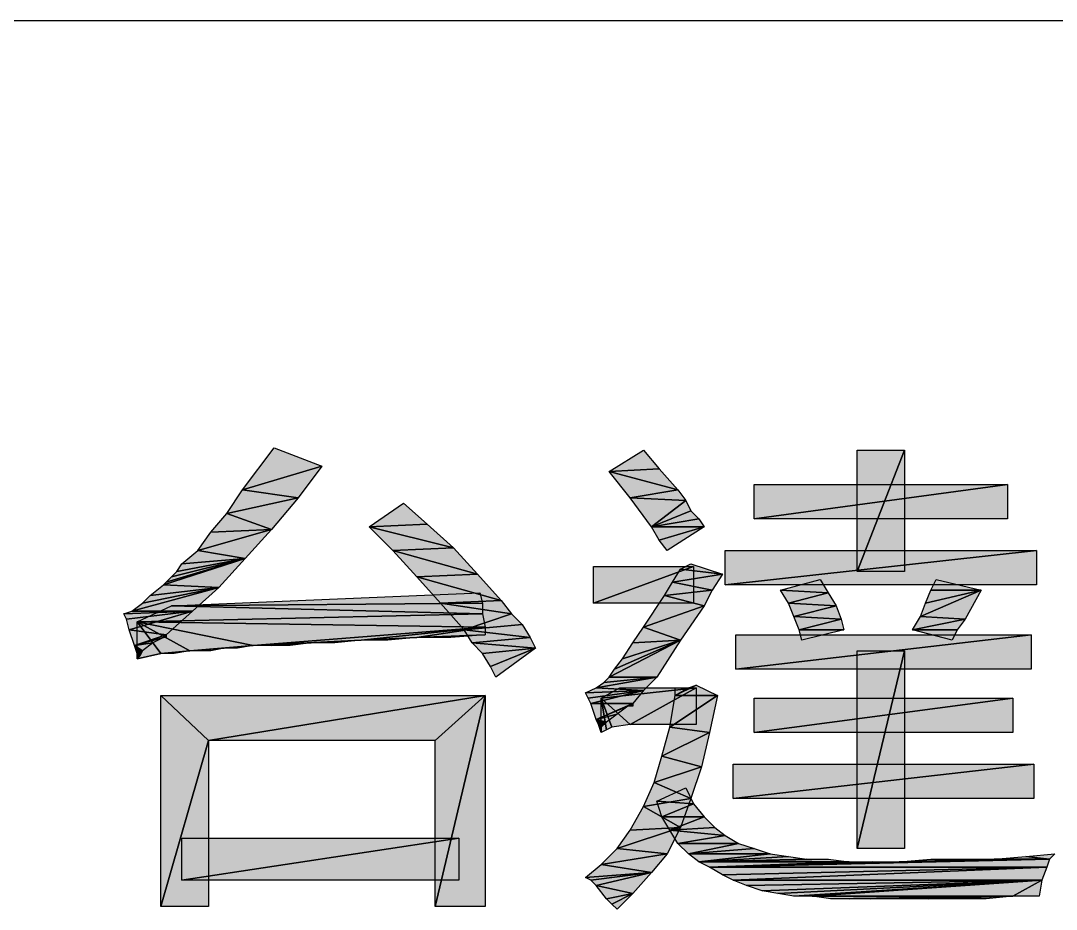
# Model space of a CAD drawing. Header units: millimetres. Extents: x -159 to 198, y 0 to 225.
# Drawn here: x -122.358 to -117.805, y 28.658 to 32.564 of the extents above; entities that cross this region are included whole.
import ezdxf

# ---------------------------------------------------------------- set-up
doc = ezdxf.new("R2010")
doc.units = ezdxf.units.MM
doc.header["$LTSCALE"] = 10.89
doc.layers.add('12_COIN_DXF_FORMAT', color=7, linetype='CONTINUOUS')
doc.layers.add('PAPER', color=7, linetype='CONTINUOUS')

# ---------------------------------------------------------------- blocks, each defined once
blk = doc.blocks.new('A_C4F889353_BL2', base_point=(32.2476, 18.7626))
at = {"layer": '12_COIN_DXF_FORMAT', "color": 7, "linetype": 'Continuous'}
for p, q in [((29.5937, 21.0412), (29.7329, 21.2267)), ((29.7329, 21.2267), (29.9416, 21.1456)), ((31.2053, 21.1224), (31.356, 21.2151)), ((31.356, 21.2151), (31.4256, 21.134)), ((32.2952, 20.6818), (32.2952, 21.2151)), ((32.2952, 21.2151), (32.5039, 21.2151)), ((32.5039, 21.2151), (32.2952, 20.6818)), ((32.2952, 20.6818), (32.5039, 21.2151)), ((32.5039, 21.2151), (32.5039, 20.6818)), ((29.9416, 21.1456), (29.5937, 21.0412)), ((29.5937, 21.0412), (29.9416, 21.1456)), ((29.9416, 21.1456), (29.8372, 21.0065)), ((31.4256, 21.134), (31.2053, 21.1224)), ((31.2053, 21.1224), (31.4256, 21.134)), ((31.4256, 21.134), (31.5068, 21.0412)), ((31.5068, 21.0412), (31.2053, 21.1224)), ((31.2981, 21.0065), (31.2053, 21.1224)), ((31.2053, 21.1224), (31.5068, 21.0412)), ((29.5242, 20.9369), (29.5937, 21.0412)), ((29.8372, 21.0065), (29.5937, 21.0412)), ((29.5937, 21.0412), (29.8372, 21.0065)), ((31.5068, 21.0412), (31.2981, 21.0065)), ((31.2981, 21.0065), (31.5068, 21.0412)), ((31.5068, 21.0412), (31.5416, 20.9949)), ((31.843, 20.9137), (31.843, 21.0644)), ((31.843, 21.0644), (32.956, 21.0644)), ((32.956, 21.0644), (31.843, 20.9137)), ((31.843, 20.9137), (32.956, 21.0644)), ((32.956, 21.0644), (32.956, 20.9137)), ((29.8372, 21.0065), (29.5242, 20.9369)), ((29.5242, 20.9369), (29.8372, 21.0065)), ((29.8372, 21.0065), (29.7213, 20.8673)), ((31.5416, 20.9949), (31.2981, 21.0065)), ((31.3908, 20.8789), (31.2981, 21.0065)), ((31.2981, 21.0065), (31.5416, 20.9949)), ((31.3908, 20.8789), (31.5416, 20.9949)), ((31.5416, 20.9949), (31.3908, 20.8789)), ((31.5416, 20.9949), (31.5647, 20.9485)), ((30.1503, 20.8789), (30.301, 20.9833)), ((30.301, 20.9833), (30.4053, 20.8905)), ((31.3908, 20.8789), (31.5647, 20.9485)), ((31.5647, 20.9485), (31.3908, 20.8789)), ((31.5647, 20.9485), (31.5995, 20.9137)), ((29.4546, 20.8557), (29.5242, 20.9369)), ((29.7213, 20.8673), (29.5242, 20.9369)), ((29.5242, 20.9369), (29.7213, 20.8673)), ((31.5995, 20.9137), (31.3908, 20.8789)), ((31.3908, 20.8789), (31.5995, 20.9137)), ((31.5995, 20.9137), (31.6227, 20.8789)), ((32.956, 20.9137), (31.843, 20.9137)), ((29.7213, 20.8673), (29.3966, 20.7746)), ((29.3966, 20.7746), (29.7213, 20.8673)), ((29.3966, 20.7746), (29.4546, 20.8557)), ((29.7213, 20.8673), (29.4546, 20.8557)), ((29.4546, 20.8557), (29.7213, 20.8673)), ((29.7213, 20.8673), (29.6053, 20.7398)), ((30.4053, 20.8905), (30.1503, 20.8789)), ((30.1503, 20.8789), (30.4053, 20.8905)), ((30.5213, 20.7862), (30.1503, 20.8789)), ((30.2546, 20.7746), (30.1503, 20.8789)), ((30.1503, 20.8789), (30.5213, 20.7862)), ((30.4053, 20.8905), (30.5213, 20.7862)), ((31.6227, 20.8789), (31.3908, 20.8789)), ((31.4256, 20.8209), (31.3908, 20.8789)), ((31.3908, 20.8789), (31.6227, 20.8789)), ((31.6227, 20.8789), (31.4256, 20.8209)), ((31.4256, 20.8209), (31.6227, 20.8789)), ((31.6227, 20.8789), (31.4604, 20.7746)), ((31.4604, 20.7746), (31.4256, 20.8209)), ((29.3271, 20.7166), (29.3966, 20.7746)), ((29.6053, 20.7398), (29.3966, 20.7746)), ((29.3966, 20.7746), (29.6053, 20.7398)), ((30.5213, 20.7862), (30.2546, 20.7746)), ((30.2546, 20.7746), (30.5213, 20.7862)), ((30.6256, 20.6702), (30.2546, 20.7746)), ((30.3589, 20.6586), (30.2546, 20.7746)), ((30.2546, 20.7746), (30.6256, 20.6702)), ((30.5213, 20.7862), (30.6256, 20.6702)), ((31.7155, 20.6238), (31.7155, 20.7746)), ((31.7155, 20.7746), (33.0836, 20.7746)), ((33.0836, 20.7746), (31.7155, 20.6238)), ((31.7155, 20.6238), (33.0836, 20.7746)), ((33.0836, 20.7746), (33.0836, 20.6238)), ((29.6053, 20.7398), (29.2459, 20.6238)), ((29.2459, 20.6238), (29.6053, 20.7398)), ((29.6053, 20.7398), (29.2575, 20.6354)), ((29.2575, 20.6354), (29.6053, 20.7398)), ((29.6053, 20.7398), (29.2807, 20.6586)), ((29.2807, 20.6586), (29.6053, 20.7398)), ((29.6053, 20.7398), (29.3039, 20.6818)), ((29.3039, 20.6818), (29.6053, 20.7398)), ((29.3039, 20.6818), (29.3271, 20.7166)), ((29.6053, 20.7398), (29.3271, 20.7166)), ((29.3271, 20.7166), (29.6053, 20.7398)), ((29.6053, 20.7398), (29.4894, 20.6122)), ((31.5184, 20.6934), (31.5647, 20.7166)), ((31.5647, 20.7166), (31.7039, 20.6702)), ((29.2807, 20.6586), (29.3039, 20.6818)), ((30.6256, 20.6702), (30.3589, 20.6586)), ((30.3589, 20.6586), (30.6256, 20.6702)), ((30.6256, 20.6702), (30.73, 20.5543)), ((31.1358, 20.5427), (31.1358, 20.705)), ((31.1358, 20.705), (31.5763, 20.705)), ((31.5763, 20.705), (31.1358, 20.5427)), ((31.1358, 20.5427), (31.5763, 20.705)), ((31.4836, 20.6354), (31.5184, 20.6934)), ((31.7039, 20.6702), (31.4836, 20.6354)), ((31.4836, 20.6354), (31.7039, 20.6702)), ((31.7039, 20.6702), (31.5184, 20.6934)), ((31.5184, 20.6934), (31.7039, 20.6702)), ((31.5763, 20.705), (31.5763, 20.5427)), ((31.7039, 20.6702), (31.6575, 20.6007)), ((32.5039, 20.6818), (32.2952, 20.6818)), ((29.2459, 20.6238), (29.2575, 20.6354)), ((29.2575, 20.6354), (29.2807, 20.6586)), ((30.73, 20.5543), (30.3589, 20.6586)), ((30.4633, 20.5427), (30.3589, 20.6586)), ((30.3589, 20.6586), (30.73, 20.5543)), ((31.4488, 20.5775), (31.4836, 20.6354)), ((31.6575, 20.6007), (31.4836, 20.6354)), ((31.4836, 20.6354), (31.6575, 20.6007)), ((31.9589, 20.6007), (32.1329, 20.647)), ((32.1329, 20.647), (32.1676, 20.5891)), ((32.6198, 20.6007), (32.643, 20.647)), ((32.643, 20.647), (32.8401, 20.6007)), ((29.4894, 20.6122), (29.1068, 20.5079)), ((29.1068, 20.5079), (29.4894, 20.6122)), ((29.4894, 20.6122), (29.1532, 20.5427)), ((29.1532, 20.5427), (29.4894, 20.6122)), ((29.1879, 20.5775), (29.2459, 20.6238)), ((29.4894, 20.6122), (29.1879, 20.5775)), ((29.1879, 20.5775), (29.4894, 20.6122)), ((29.4894, 20.6122), (29.2459, 20.6238)), ((29.2459, 20.6238), (29.4894, 20.6122)), ((29.2807, 20.5311), (30.6372, 20.5891)), ((29.4894, 20.6122), (29.3734, 20.5079)), ((30.6372, 20.5891), (30.6488, 20.5427)), ((31.6575, 20.6007), (31.4488, 20.5775)), ((31.4488, 20.5775), (31.6575, 20.6007)), ((31.6575, 20.6007), (31.6227, 20.5311)), ((33.0836, 20.6238), (31.7155, 20.6238)), ((32.1676, 20.5891), (31.9589, 20.6007)), ((31.9937, 20.5427), (31.9589, 20.6007)), ((31.9589, 20.6007), (32.1676, 20.5891)), ((32.1676, 20.5891), (31.9937, 20.5427)), ((31.9937, 20.5427), (32.1676, 20.5891)), ((32.1676, 20.5891), (32.2024, 20.5311)), ((32.8401, 20.6007), (32.5734, 20.4847)), ((32.5734, 20.4847), (32.8401, 20.6007)), ((32.5966, 20.5427), (32.6198, 20.6007)), ((32.8401, 20.6007), (32.5966, 20.5427)), ((32.5966, 20.5427), (32.8401, 20.6007)), ((32.8401, 20.6007), (32.6198, 20.6007)), ((32.6198, 20.6007), (32.8401, 20.6007)), ((32.8401, 20.6007), (32.7705, 20.4731)), ((29.1068, 20.5079), (29.1532, 20.5427)), ((29.1532, 20.5427), (29.1879, 20.5775)), ((30.6488, 20.5427), (29.2807, 20.5311)), ((29.2807, 20.5311), (30.6488, 20.5427)), ((30.73, 20.5543), (30.4633, 20.5427)), ((30.4633, 20.5427), (30.73, 20.5543)), ((30.7763, 20.4963), (30.4633, 20.5427)), ((30.5676, 20.4267), (30.4633, 20.5427)), ((30.4633, 20.5427), (30.7763, 20.4963)), ((30.6488, 20.5427), (30.6488, 20.4963)), ((30.73, 20.5543), (30.7763, 20.4963)), ((31.5763, 20.5427), (31.1358, 20.5427)), ((31.356, 20.4383), (31.4488, 20.5775)), ((31.6227, 20.5311), (31.4488, 20.5775)), ((31.4488, 20.5775), (31.6227, 20.5311)), ((32.2024, 20.5311), (31.9937, 20.5427)), ((32.0169, 20.4847), (31.9937, 20.5427)), ((31.9937, 20.5427), (32.2024, 20.5311)), ((32.5734, 20.4847), (32.5966, 20.5427)), ((29.072, 20.4963), (29.1068, 20.5079)), ((29.3734, 20.5079), (29.072, 20.4963)), ((29.072, 20.4963), (29.3734, 20.5079)), ((29.0836, 20.4731), (29.072, 20.4963)), ((29.3734, 20.5079), (29.0836, 20.4731)), ((29.0836, 20.4731), (29.3734, 20.5079)), ((29.3734, 20.5079), (29.0952, 20.4267)), ((29.0952, 20.4267), (29.3734, 20.5079)), ((29.3734, 20.5079), (29.1068, 20.5079)), ((29.1068, 20.5079), (29.3734, 20.5079)), ((29.13, 20.4615), (29.2807, 20.5311)), ((30.6488, 20.4963), (29.13, 20.4615)), ((29.13, 20.4615), (30.6488, 20.4963)), ((29.3734, 20.5079), (29.2575, 20.4036)), ((30.6488, 20.4963), (29.2807, 20.5311)), ((29.2807, 20.5311), (30.6488, 20.4963)), ((30.5676, 20.4267), (30.7763, 20.4963)), ((30.7763, 20.4963), (30.5676, 20.4267)), ((30.6488, 20.4963), (30.6604, 20.4383)), ((30.7763, 20.4963), (30.8227, 20.4499)), ((31.6227, 20.5311), (31.356, 20.4383)), ((31.356, 20.4383), (31.6227, 20.5311)), ((31.6227, 20.5311), (31.5184, 20.3804)), ((32.2024, 20.5311), (32.0169, 20.4847)), ((32.0169, 20.4847), (32.2024, 20.5311)), ((32.2024, 20.5311), (32.2256, 20.4731)), ((29.0952, 20.4267), (29.0836, 20.4731)), ((30.6604, 20.4383), (29.13, 20.4615)), ((29.6401, 20.3572), (29.13, 20.4615)), ((29.13, 20.4615), (30.6604, 20.4383)), ((29.3618, 20.334), (29.13, 20.4615)), ((29.13, 20.4615), (29.6401, 20.3572)), ((29.2343, 20.3224), (29.13, 20.4615)), ((29.13, 20.4615), (29.3618, 20.334)), ((29.13, 20.2992), (29.13, 20.4615)), ((29.13, 20.4615), (29.2343, 20.3224)), ((30.8227, 20.4499), (30.5676, 20.4267)), ((30.5676, 20.4267), (30.8227, 20.4499)), ((30.8227, 20.4499), (30.8575, 20.392)), ((32.2256, 20.4731), (32.0169, 20.4847)), ((32.0401, 20.4267), (32.0169, 20.4847)), ((32.0169, 20.4847), (32.2256, 20.4731)), ((32.2256, 20.4731), (32.0401, 20.4267)), ((32.0401, 20.4267), (32.2256, 20.4731)), ((32.2256, 20.4731), (32.2372, 20.4267)), ((32.5387, 20.4267), (32.5734, 20.4847)), ((32.7705, 20.4731), (32.5387, 20.4267)), ((32.5387, 20.4267), (32.7705, 20.4731)), ((32.7705, 20.4731), (32.5734, 20.4847)), ((32.5734, 20.4847), (32.7705, 20.4731)), ((32.7705, 20.4731), (32.7358, 20.4267)), ((29.2575, 20.4036), (29.0952, 20.4267)), ((29.1184, 20.3572), (29.0952, 20.4267)), ((29.0952, 20.4267), (29.2575, 20.4036)), ((29.1184, 20.3572), (29.2575, 20.4036)), ((29.2575, 20.4036), (29.1184, 20.3572)), ((29.2459, 20.392), (29.2575, 20.4036)), ((29.2575, 20.4036), (29.2459, 20.392)), ((29.2575, 20.4036), (29.2575, 20.392)), ((29.6401, 20.3572), (30.6604, 20.4383)), ((30.6604, 20.4383), (29.6401, 20.3572)), ((30.1155, 20.3804), (30.6604, 20.4383)), ((30.6604, 20.4383), (30.1155, 20.3804)), ((30.3589, 20.392), (30.6604, 20.4383)), ((30.6604, 20.4383), (30.3589, 20.392)), ((30.3589, 20.392), (30.6604, 20.4036)), ((30.6604, 20.4036), (30.3589, 20.392)), ((30.6604, 20.4036), (30.5097, 20.392)), ((30.8575, 20.392), (30.5676, 20.4267)), ((30.6024, 20.3688), (30.5676, 20.4267)), ((30.5676, 20.4267), (30.8575, 20.392)), ((30.6604, 20.4383), (30.6604, 20.4036)), ((31.3097, 20.3688), (31.356, 20.4383)), ((31.5184, 20.3804), (31.356, 20.4383)), ((31.356, 20.4383), (31.5184, 20.3804)), ((31.7618, 20.2528), (31.7618, 20.4036)), ((31.7618, 20.4036), (33.0604, 20.4036)), ((33.0604, 20.4036), (31.7618, 20.2528)), ((31.7618, 20.2528), (33.0604, 20.4036)), ((32.2372, 20.4267), (32.0401, 20.4267)), ((32.0517, 20.3804), (32.0401, 20.4267)), ((32.0401, 20.4267), (32.2372, 20.4267)), ((32.2372, 20.4267), (32.0517, 20.3804)), ((32.7358, 20.4267), (32.5387, 20.4267)), ((32.7126, 20.3804), (32.5387, 20.4267)), ((32.5387, 20.4267), (32.7358, 20.4267)), ((32.7358, 20.4267), (32.7126, 20.3804)), ((33.0604, 20.4036), (33.0604, 20.2528)), ((29.1184, 20.3572), (29.2459, 20.392)), ((29.2459, 20.392), (29.1184, 20.3572)), ((29.1995, 20.3688), (29.1184, 20.3572)), ((29.1184, 20.3572), (29.1995, 20.3688)), ((29.1532, 20.334), (29.1184, 20.3572)), ((29.13, 20.3224), (29.1184, 20.3572)), ((29.1184, 20.3572), (29.1532, 20.334)), ((29.1995, 20.3688), (29.1532, 20.334)), ((29.2459, 20.392), (29.1995, 20.3688)), ((29.2575, 20.392), (29.2459, 20.392)), ((29.3618, 20.334), (29.6401, 20.3572)), ((29.6401, 20.3572), (29.3618, 20.334)), ((29.5126, 20.3456), (29.6401, 20.3572)), ((29.6401, 20.3572), (29.5126, 20.3456)), ((29.6401, 20.3572), (29.5705, 20.3456)), ((29.6401, 20.3572), (30.1155, 20.3804)), ((30.1155, 20.3804), (29.6401, 20.3572)), ((29.6401, 20.3572), (29.8952, 20.3688)), ((29.8952, 20.3688), (29.6401, 20.3572)), ((29.7213, 20.3572), (29.6401, 20.3572)), ((29.8952, 20.3688), (29.7213, 20.3572)), ((29.7213, 20.3572), (29.8952, 20.3688)), ((29.8024, 20.3572), (29.7213, 20.3572)), ((29.8952, 20.3688), (29.8024, 20.3572)), ((29.8952, 20.3688), (30.1155, 20.3804)), ((30.1155, 20.3804), (29.8952, 20.3688)), ((29.9995, 20.3688), (29.8952, 20.3688)), ((30.1155, 20.3804), (29.9995, 20.3688)), ((30.1155, 20.3804), (30.3589, 20.392)), ((30.3589, 20.392), (30.1155, 20.3804)), ((30.2314, 20.3804), (30.1155, 20.3804)), ((30.3589, 20.392), (30.2314, 20.3804)), ((30.5097, 20.392), (30.3589, 20.392)), ((30.8575, 20.392), (30.6024, 20.3688)), ((30.6024, 20.3688), (30.8575, 20.392)), ((30.8807, 20.3456), (30.6024, 20.3688)), ((30.6488, 20.3224), (30.6024, 20.3688)), ((30.6024, 20.3688), (30.8807, 20.3456)), ((30.8575, 20.392), (30.8807, 20.3456)), ((31.5184, 20.3804), (31.2053, 20.218)), ((31.2053, 20.218), (31.5184, 20.3804)), ((31.5184, 20.3804), (31.2285, 20.2528)), ((31.2285, 20.2528), (31.5184, 20.3804)), ((31.5184, 20.3804), (31.2633, 20.2992)), ((31.2633, 20.2992), (31.5184, 20.3804)), ((31.2633, 20.2992), (31.3097, 20.3688)), ((31.5184, 20.3804), (31.3097, 20.3688)), ((31.3097, 20.3688), (31.5184, 20.3804)), ((31.5184, 20.3804), (31.414, 20.218)), ((29.1532, 20.334), (29.13, 20.3224)), ((29.13, 20.3224), (29.1532, 20.334)), ((29.1416, 20.3108), (29.13, 20.3224)), ((29.13, 20.2992), (29.2343, 20.3224)), ((29.2343, 20.3224), (29.13, 20.2992)), ((29.13, 20.2992), (29.13, 20.3224)), ((29.13, 20.3224), (29.1416, 20.3108)), ((29.1879, 20.3108), (29.13, 20.2992)), ((29.1416, 20.3108), (29.13, 20.2992)), ((29.1532, 20.334), (29.1416, 20.3108)), ((29.2343, 20.3224), (29.1879, 20.3108)), ((29.2343, 20.3224), (29.3618, 20.334)), ((29.3618, 20.334), (29.2343, 20.3224)), ((29.2923, 20.3224), (29.2343, 20.3224)), ((29.3618, 20.334), (29.2923, 20.3224)), ((29.3618, 20.334), (29.5126, 20.3456)), ((29.5126, 20.3456), (29.3618, 20.334)), ((29.4546, 20.334), (29.3618, 20.334)), ((29.5126, 20.3456), (29.4546, 20.334)), ((29.5705, 20.3456), (29.5126, 20.3456)), ((30.8807, 20.3456), (30.6488, 20.3224)), ((30.6488, 20.3224), (30.8807, 20.3456)), ((30.6836, 20.2644), (30.6488, 20.3224)), ((30.8807, 20.3456), (30.6836, 20.2644)), ((30.6836, 20.2644), (30.8807, 20.3456)), ((30.8807, 20.3456), (30.7068, 20.218)), ((32.2952, 19.4644), (32.2952, 20.334)), ((32.2952, 20.334), (32.5039, 20.334)), ((32.5039, 20.334), (32.2952, 19.4644)), ((32.2952, 19.4644), (32.5039, 20.334)), ((32.5039, 20.334), (32.5039, 19.4644)), ((30.7068, 20.218), (30.6836, 20.2644)), ((31.2285, 20.2528), (31.2633, 20.2992)), ((31.414, 20.218), (31.1474, 20.1717)), ((31.1474, 20.1717), (31.414, 20.218)), ((31.1821, 20.1949), (31.2053, 20.218)), ((31.414, 20.218), (31.1821, 20.1949)), ((31.1821, 20.1949), (31.414, 20.218)), ((31.2053, 20.218), (31.2285, 20.2528)), ((31.414, 20.218), (31.2053, 20.218)), ((31.2053, 20.218), (31.414, 20.218)), ((31.414, 20.218), (31.356, 20.1601)), ((33.0604, 20.2528), (31.7618, 20.2528)), ((31.101, 20.1485), (31.1474, 20.1717)), ((31.1474, 20.1717), (31.1821, 20.1949)), ((31.356, 20.1601), (31.1474, 20.1717)), ((31.1474, 20.1717), (31.356, 20.1601)), ((31.1705, 20.1253), (31.2517, 20.1717)), ((31.5879, 20.1717), (31.1705, 20.1253)), ((31.1705, 20.1253), (31.5879, 20.1717)), ((31.2517, 20.1717), (31.5879, 20.1717)), ((31.5879, 20.1717), (31.2981, 20.0093)), ((31.2981, 20.0093), (31.5879, 20.1717)), ((31.5879, 20.1833), (31.4952, 20.1369)), ((31.4952, 20.1369), (31.5879, 20.1833)), ((31.4952, 20.1369), (31.4952, 20.1717)), ((31.4952, 20.1717), (31.5532, 20.1717)), ((31.5532, 20.1717), (31.4952, 20.1369)), ((31.4952, 20.1369), (31.5532, 20.1717)), ((31.5532, 20.1717), (31.5879, 20.1833)), ((31.5879, 20.1833), (31.6807, 20.1369)), ((31.5879, 20.1717), (31.5879, 20.0093)), ((29.443, 19.9398), (29.2343, 20.1369)), ((29.2343, 20.1369), (30.6604, 20.1369)), ((29.2343, 19.2093), (29.2343, 20.1369)), ((29.2343, 20.1369), (29.443, 19.9398)), ((30.6604, 20.1369), (29.443, 19.9398)), ((29.443, 19.9398), (30.6604, 20.1369)), ((30.6604, 20.1369), (30.4401, 19.9398)), ((30.4401, 19.9398), (30.6604, 20.1369)), ((30.6604, 20.1369), (30.4401, 19.2093)), ((30.4401, 19.2093), (30.6604, 20.1369)), ((30.6604, 20.1369), (30.6604, 19.2093)), ((31.356, 20.1601), (31.101, 20.1485)), ((31.101, 20.1485), (31.356, 20.1601)), ((31.1126, 20.1253), (31.101, 20.1485)), ((31.356, 20.1601), (31.1126, 20.1253)), ((31.1126, 20.1253), (31.356, 20.1601)), ((31.1242, 20.1021), (31.1126, 20.1253)), ((31.356, 20.1601), (31.1242, 20.1021)), ((31.1242, 20.1021), (31.356, 20.1601)), ((31.2981, 20.0093), (31.1705, 20.1253)), ((31.2169, 19.9978), (31.1705, 20.1253)), ((31.1705, 20.1253), (31.2981, 20.0093)), ((31.1937, 19.9862), (31.1705, 20.1253)), ((31.1705, 20.1253), (31.2169, 19.9978)), ((31.1705, 19.9746), (31.1705, 20.1253)), ((31.1705, 20.1253), (31.1937, 19.9862)), ((31.356, 20.1601), (31.3097, 20.1021)), ((31.472, 19.9978), (31.4952, 20.1369)), ((31.6807, 20.1369), (31.472, 19.9978)), ((31.472, 19.9978), (31.6807, 20.1369)), ((31.6807, 20.1369), (31.4952, 20.1369)), ((31.4952, 20.1369), (31.6807, 20.1369)), ((31.6807, 20.1369), (31.6459, 19.9746)), ((31.843, 19.9746), (31.843, 20.1253)), ((31.843, 20.1253), (32.9792, 20.1253)), ((32.9792, 20.1253), (31.843, 19.9746)), ((31.843, 19.9746), (32.9792, 20.1253)), ((32.9792, 20.1253), (32.9792, 19.9746)), ((31.3097, 20.1021), (31.1242, 20.1021)), ((31.1474, 20.0325), (31.1242, 20.1021)), ((31.1242, 20.1021), (31.3097, 20.1021)), ((31.1474, 20.0325), (31.3097, 20.1021)), ((31.3097, 20.1021), (31.1474, 20.0325)), ((31.1474, 20.0325), (31.2865, 20.0905)), ((31.2865, 20.0905), (31.1474, 20.0325)), ((31.2865, 20.0905), (31.2401, 20.0557)), ((31.2865, 20.0905), (31.3097, 20.1021)), ((31.3097, 20.1021), (31.2865, 20.0905)), ((31.3097, 20.0905), (31.2865, 20.0905)), ((31.3097, 20.1021), (31.3097, 20.0905)), ((31.2401, 20.0557), (31.1474, 20.0325)), ((31.1474, 20.0325), (31.2401, 20.0557)), ((31.1937, 20.0209), (31.1474, 20.0325)), ((31.1589, 20.0093), (31.1474, 20.0325)), ((31.1474, 20.0325), (31.1937, 20.0209)), ((31.2401, 20.0557), (31.1937, 20.0209)), ((31.1937, 20.0209), (31.1589, 20.0093)), ((31.1589, 20.0093), (31.1937, 20.0209)), ((31.1705, 19.9978), (31.1589, 20.0093)), ((31.1705, 19.9746), (31.1589, 20.0093)), ((31.1589, 20.0093), (31.1705, 19.9978)), ((31.1937, 20.0209), (31.1705, 19.9978)), ((31.1705, 19.9978), (31.1705, 19.9746)), ((31.2169, 19.9978), (31.1937, 19.9862)), ((31.2981, 20.0093), (31.2169, 19.9978)), ((31.5879, 20.0093), (31.2981, 20.0093)), ((31.4372, 19.8702), (31.472, 19.9978)), ((31.6459, 19.9746), (31.472, 19.9978)), ((31.472, 19.9978), (31.6459, 19.9746)), ((31.1937, 19.9862), (31.1705, 19.9746)), ((31.6459, 19.9746), (31.4372, 19.8702)), ((31.4372, 19.8702), (31.6459, 19.9746)), ((31.6459, 19.9746), (31.6111, 19.8238)), ((32.9792, 19.9746), (31.843, 19.9746)), ((29.443, 19.9398), (29.2343, 19.2093)), ((29.2343, 19.2093), (29.443, 19.9398)), ((29.443, 19.9398), (29.443, 19.2093)), ((30.4401, 19.9398), (29.443, 19.9398)), ((30.4401, 19.2093), (30.4401, 19.9398)), ((31.4024, 19.7543), (31.4372, 19.8702)), ((31.6111, 19.8238), (31.4372, 19.8702)), ((31.4372, 19.8702), (31.6111, 19.8238)), ((31.6111, 19.8238), (31.4024, 19.7543)), ((31.4024, 19.7543), (31.6111, 19.8238)), ((31.6111, 19.8238), (31.5647, 19.6847)), ((31.7503, 19.6847), (31.7503, 19.8354)), ((31.7503, 19.8354), (33.072, 19.8354)), ((33.072, 19.8354), (31.7503, 19.6847)), ((31.7503, 19.6847), (33.072, 19.8354)), ((33.072, 19.8354), (33.072, 19.6847)), ((31.356, 19.6499), (31.4024, 19.7543)), ((31.5647, 19.6847), (31.4024, 19.7543)), ((31.4024, 19.7543), (31.5647, 19.6847)), ((31.414, 19.6731), (31.5416, 19.7311)), ((31.5416, 19.7311), (31.5763, 19.6615)), ((31.5647, 19.6847), (31.356, 19.6499)), ((31.356, 19.6499), (31.5647, 19.6847)), ((31.5763, 19.6615), (31.414, 19.6731)), ((31.4372, 19.6036), (31.414, 19.6731)), ((31.414, 19.6731), (31.5763, 19.6615)), ((31.5647, 19.6847), (31.5184, 19.5572)), ((33.072, 19.6847), (31.7503, 19.6847)), ((31.2981, 19.5456), (31.356, 19.6499)), ((31.5184, 19.5572), (31.356, 19.6499)), ((31.356, 19.6499), (31.5184, 19.5572)), ((31.5763, 19.6615), (31.4372, 19.6036)), ((31.4372, 19.6036), (31.5763, 19.6615)), ((31.5763, 19.6615), (31.6227, 19.6036)), ((31.6227, 19.6036), (31.4372, 19.6036)), ((31.472, 19.5456), (31.4372, 19.6036)), ((31.4372, 19.6036), (31.6227, 19.6036)), ((31.472, 19.5456), (31.6227, 19.6036)), ((31.6227, 19.6036), (31.472, 19.5456)), ((31.6227, 19.6036), (31.6691, 19.5572)), ((31.5184, 19.5572), (31.2401, 19.4644)), ((31.2401, 19.4644), (31.5184, 19.5572)), ((31.2401, 19.4644), (31.2981, 19.5456)), ((31.5184, 19.5572), (31.2981, 19.5456)), ((31.2981, 19.5456), (31.5184, 19.5572)), ((31.5184, 19.5572), (31.4604, 19.4412)), ((31.6691, 19.5572), (31.472, 19.5456)), ((31.472, 19.5456), (31.6691, 19.5572)), ((31.7155, 19.5224), (31.472, 19.5456)), ((31.5068, 19.4876), (31.472, 19.5456)), ((31.472, 19.5456), (31.7155, 19.5224)), ((31.6691, 19.5572), (31.7155, 19.5224)), ((29.3271, 19.3253), (29.3271, 19.5108)), ((29.3271, 19.5108), (30.5445, 19.5108)), ((30.5445, 19.5108), (29.3271, 19.3253)), ((29.3271, 19.3253), (30.5445, 19.5108)), ((30.5445, 19.5108), (30.5445, 19.3253)), ((31.7155, 19.5224), (31.5068, 19.4876)), ((31.5068, 19.4876), (31.7155, 19.5224)), ((31.7734, 19.4876), (31.5068, 19.4876)), ((31.5532, 19.4412), (31.5068, 19.4876)), ((31.5068, 19.4876), (31.7734, 19.4876)), ((31.5532, 19.4412), (31.7734, 19.4876)), ((31.7734, 19.4876), (31.5532, 19.4412)), ((31.7155, 19.5224), (31.7734, 19.4876)), ((31.7734, 19.4876), (31.843, 19.4644)), ((31.1705, 19.3949), (31.2401, 19.4644)), ((31.4604, 19.4412), (31.1705, 19.3949)), ((31.1705, 19.3949), (31.4604, 19.4412)), ((31.4604, 19.4412), (31.2401, 19.4644)), ((31.2401, 19.4644), (31.4604, 19.4412)), ((31.4604, 19.4412), (31.3908, 19.3601)), ((31.843, 19.4644), (31.5532, 19.4412)), ((31.5532, 19.4412), (31.843, 19.4644)), ((31.9126, 19.4412), (31.5532, 19.4412)), ((31.5995, 19.4064), (31.5532, 19.4412)), ((31.5532, 19.4412), (31.9126, 19.4412)), ((31.5995, 19.4064), (31.9126, 19.4412)), ((31.9126, 19.4412), (31.5995, 19.4064)), ((31.843, 19.4644), (31.9126, 19.4412)), ((31.9126, 19.4412), (31.9937, 19.4296)), ((32.5039, 19.4644), (32.2952, 19.4644)), ((33.0372, 19.4296), (33.1647, 19.4412)), ((33.1647, 19.4412), (33.1416, 19.418)), ((31.5995, 19.4064), (31.9937, 19.4296)), ((31.9937, 19.4296), (31.5995, 19.4064)), ((32.1676, 19.418), (31.5995, 19.4064)), ((31.5995, 19.4064), (32.0749, 19.418)), ((32.0749, 19.418), (31.5995, 19.4064)), ((31.5995, 19.4064), (32.1676, 19.418)), ((32.2604, 19.4064), (31.5995, 19.4064)), ((31.6459, 19.3833), (31.5995, 19.4064)), ((31.5995, 19.4064), (32.2604, 19.4064)), ((33.1416, 19.418), (31.6459, 19.3833)), ((31.6459, 19.3833), (33.1416, 19.418)), ((32.4807, 19.4064), (31.6459, 19.3833)), ((31.6459, 19.3833), (32.3647, 19.4064)), ((32.3647, 19.4064), (31.6459, 19.3833)), ((31.6459, 19.3833), (32.2604, 19.4064)), ((32.2604, 19.4064), (31.6459, 19.3833)), ((31.6459, 19.3833), (32.4807, 19.4064)), ((31.9937, 19.4296), (32.0749, 19.418)), ((32.0749, 19.418), (32.1676, 19.418)), ((32.1676, 19.418), (32.2604, 19.4064)), ((32.2604, 19.4064), (32.3647, 19.4064)), ((32.3647, 19.4064), (32.4807, 19.4064)), ((33.1416, 19.418), (32.4807, 19.4064)), ((32.4807, 19.4064), (32.8981, 19.418)), ((32.4807, 19.4064), (32.6198, 19.418)), ((32.8981, 19.418), (32.4807, 19.4064)), ((32.4807, 19.4064), (33.1416, 19.418)), ((32.6198, 19.418), (32.8981, 19.418)), ((32.8981, 19.418), (33.0372, 19.4296)), ((33.1416, 19.418), (32.8981, 19.418)), ((32.8981, 19.418), (33.1416, 19.418)), ((33.0372, 19.4296), (33.1416, 19.418)), ((33.1416, 19.418), (33.0372, 19.4296)), ((33.1416, 19.418), (33.13, 19.3833)), ((31.101, 19.3369), (31.1705, 19.3949)), ((31.3908, 19.3601), (31.101, 19.3369)), ((31.101, 19.3369), (31.3908, 19.3601)), ((31.3908, 19.3601), (31.1242, 19.3253)), ((31.1242, 19.3253), (31.3908, 19.3601)), ((31.3908, 19.3601), (31.1474, 19.3021)), ((31.1474, 19.3021), (31.3908, 19.3601)), ((31.3908, 19.3601), (31.1705, 19.3949)), ((31.1705, 19.3949), (31.3908, 19.3601)), ((31.3908, 19.3601), (31.3097, 19.2673)), ((33.13, 19.3833), (31.6459, 19.3833)), ((31.7039, 19.3485), (31.6459, 19.3833)), ((31.6459, 19.3833), (33.13, 19.3833)), ((33.13, 19.3833), (31.7039, 19.3485)), ((31.7039, 19.3485), (33.13, 19.3833)), ((33.13, 19.3833), (31.7503, 19.3253)), ((31.7503, 19.3253), (33.13, 19.3833)), ((33.13, 19.3833), (33.1068, 19.3253)), ((30.5445, 19.3253), (29.3271, 19.3253)), ((31.1242, 19.3253), (31.101, 19.3369)), ((31.1474, 19.3021), (31.1242, 19.3253)), ((31.7503, 19.3253), (31.7039, 19.3485)), ((33.1068, 19.3253), (31.7503, 19.3253)), ((31.8082, 19.3021), (31.7503, 19.3253)), ((31.7503, 19.3253), (33.1068, 19.3253)), ((33.1068, 19.3253), (31.8082, 19.3021)), ((31.8082, 19.3021), (33.1068, 19.3253)), ((33.1068, 19.3253), (31.8778, 19.2789)), ((31.8778, 19.2789), (33.1068, 19.3253)), ((33.1068, 19.3253), (31.9474, 19.2673)), ((31.9474, 19.2673), (33.1068, 19.3253)), ((33.1068, 19.3253), (32.0169, 19.2557)), ((32.0169, 19.2557), (33.1068, 19.3253)), ((33.1068, 19.3253), (32.0981, 19.2557)), ((32.0981, 19.2557), (33.1068, 19.3253)), ((33.1068, 19.3253), (32.9792, 19.2557)), ((32.9792, 19.2557), (33.1068, 19.3253)), ((33.1068, 19.3253), (33.0952, 19.2557)), ((31.3097, 19.2673), (31.1474, 19.3021)), ((31.1937, 19.2441), (31.1474, 19.3021)), ((31.1474, 19.3021), (31.3097, 19.2673)), ((31.3097, 19.2673), (31.1937, 19.2441)), ((31.1937, 19.2441), (31.3097, 19.2673)), ((31.3097, 19.2673), (31.2169, 19.2209)), ((31.2169, 19.2209), (31.3097, 19.2673)), ((31.3097, 19.2673), (31.2401, 19.1978)), ((31.8778, 19.2789), (31.8082, 19.3021)), ((31.9474, 19.2673), (31.8778, 19.2789)), ((32.0169, 19.2557), (31.9474, 19.2673)), ((31.2169, 19.2209), (31.1937, 19.2441)), ((31.2401, 19.1978), (31.2169, 19.2209)), ((32.0981, 19.2557), (32.0169, 19.2557)), ((32.9792, 19.2557), (32.0981, 19.2557)), ((32.1792, 19.2441), (32.0981, 19.2557)), ((32.0981, 19.2557), (32.9792, 19.2557)), ((32.9792, 19.2557), (32.1792, 19.2441)), ((32.1792, 19.2441), (32.9792, 19.2557)), ((32.2604, 19.2441), (32.1792, 19.2441)), ((32.9792, 19.2557), (32.2604, 19.2441)), ((32.2604, 19.2441), (32.9792, 19.2557)), ((32.3532, 19.2441), (32.2604, 19.2441)), ((32.9792, 19.2557), (32.3532, 19.2441)), ((32.3532, 19.2441), (32.9792, 19.2557)), ((32.6082, 19.2441), (32.3532, 19.2441)), ((32.9792, 19.2557), (32.6082, 19.2441)), ((32.6082, 19.2441), (32.9792, 19.2557)), ((32.8633, 19.2441), (32.6082, 19.2441)), ((32.9792, 19.2557), (32.8633, 19.2441)), ((33.0952, 19.2557), (32.9792, 19.2557)), ((29.443, 19.2093), (29.2343, 19.2093)), ((30.6604, 19.2093), (30.4401, 19.2093))]:
    blk.add_line(p, q, dxfattribs=at)
for points in [[(29.5937, 21.0412), (29.7329, 21.2267), (29.9416, 21.1456)], [(31.2053, 21.1224), (31.356, 21.2151), (31.4256, 21.134)], [(32.2952, 20.6818), (32.2952, 21.2151), (32.5039, 21.2151)], [(32.5039, 21.2151), (32.5039, 20.6818), (32.2952, 20.6818)], [(29.9416, 21.1456), (29.8372, 21.0065), (29.5937, 21.0412)], [(31.4256, 21.134), (31.5068, 21.0412), (31.2053, 21.1224)], [(31.2981, 21.0065), (31.2053, 21.1224), (31.5068, 21.0412)], [(29.5242, 20.9369), (29.5937, 21.0412), (29.8372, 21.0065)], [(31.5068, 21.0412), (31.5416, 20.9949), (31.2981, 21.0065)], [(31.843, 20.9137), (31.843, 21.0644), (32.956, 21.0644)], [(32.956, 21.0644), (32.956, 20.9137), (31.843, 20.9137)], [(29.8372, 21.0065), (29.7213, 20.8673), (29.5242, 20.9369)], [(31.3908, 20.8789), (31.2981, 21.0065), (31.5416, 20.9949)], [(31.5647, 20.9485), (31.3908, 20.8789), (31.5416, 20.9949)], [(30.1503, 20.8789), (30.301, 20.9833), (30.4053, 20.8905)], [(31.5995, 20.9137), (31.3908, 20.8789), (31.5647, 20.9485)], [(29.4546, 20.8557), (29.5242, 20.9369), (29.7213, 20.8673)], [(31.5995, 20.9137), (31.6227, 20.8789), (31.3908, 20.8789)], [(29.4546, 20.8557), (29.7213, 20.8673), (29.3966, 20.7746)], [(29.7213, 20.8673), (29.6053, 20.7398), (29.3966, 20.7746)], [(30.4053, 20.8905), (30.5213, 20.7862), (30.1503, 20.8789)], [(30.2546, 20.7746), (30.1503, 20.8789), (30.5213, 20.7862)], [(31.4256, 20.8209), (31.3908, 20.8789), (31.6227, 20.8789)], [(31.6227, 20.8789), (31.4604, 20.7746), (31.4256, 20.8209)], [(29.3271, 20.7166), (29.3966, 20.7746), (29.6053, 20.7398)], [(30.5213, 20.7862), (30.6256, 20.6702), (30.2546, 20.7746)], [(30.3589, 20.6586), (30.2546, 20.7746), (30.6256, 20.6702)], [(31.7155, 20.6238), (31.7155, 20.7746), (33.0836, 20.7746)], [(33.0836, 20.7746), (33.0836, 20.6238), (31.7155, 20.6238)], [(29.2575, 20.6354), (29.6053, 20.7398), (29.2459, 20.6238)], [(29.6053, 20.7398), (29.4894, 20.6122), (29.2459, 20.6238)], [(29.2807, 20.6586), (29.6053, 20.7398), (29.2575, 20.6354)], [(29.3039, 20.6818), (29.6053, 20.7398), (29.2807, 20.6586)], [(29.3271, 20.7166), (29.6053, 20.7398), (29.3039, 20.6818)], [(31.5647, 20.7166), (31.7039, 20.6702), (31.5184, 20.6934)], [(30.6256, 20.6702), (30.73, 20.5543), (30.3589, 20.6586)], [(31.1358, 20.5427), (31.1358, 20.705), (31.5763, 20.705)], [(31.5763, 20.705), (31.5763, 20.5427), (31.1358, 20.5427)], [(31.4836, 20.6354), (31.5184, 20.6934), (31.7039, 20.6702)], [(31.7039, 20.6702), (31.6575, 20.6007), (31.4836, 20.6354)], [(30.4633, 20.5427), (30.3589, 20.6586), (30.73, 20.5543)], [(31.4488, 20.5775), (31.4836, 20.6354), (31.6575, 20.6007)], [(32.1329, 20.647), (32.1676, 20.5891), (31.9589, 20.6007)], [(32.643, 20.647), (32.8401, 20.6007), (32.6198, 20.6007)], [(29.1532, 20.5427), (29.4894, 20.6122), (29.1068, 20.5079)], [(29.4894, 20.6122), (29.3734, 20.5079), (29.1068, 20.5079)], [(29.1879, 20.5775), (29.4894, 20.6122), (29.1532, 20.5427)], [(29.1879, 20.5775), (29.2459, 20.6238), (29.4894, 20.6122)], [(29.2807, 20.5311), (30.6372, 20.5891), (30.6488, 20.5427)], [(31.6575, 20.6007), (31.6227, 20.5311), (31.4488, 20.5775)], [(31.9937, 20.5427), (31.9589, 20.6007), (32.1676, 20.5891)], [(32.1676, 20.5891), (32.2024, 20.5311), (31.9937, 20.5427)], [(32.5966, 20.5427), (32.8401, 20.6007), (32.5734, 20.4847)], [(32.8401, 20.6007), (32.7705, 20.4731), (32.5734, 20.4847)], [(32.5966, 20.5427), (32.6198, 20.6007), (32.8401, 20.6007)], [(30.6488, 20.5427), (30.6488, 20.4963), (29.2807, 20.5311)], [(30.73, 20.5543), (30.7763, 20.4963), (30.4633, 20.5427)], [(30.5676, 20.4267), (30.4633, 20.5427), (30.7763, 20.4963)], [(31.356, 20.4383), (31.4488, 20.5775), (31.6227, 20.5311)], [(32.0169, 20.4847), (31.9937, 20.5427), (32.2024, 20.5311)], [(29.072, 20.4963), (29.1068, 20.5079), (29.3734, 20.5079)], [(29.072, 20.4963), (29.3734, 20.5079), (29.0836, 20.4731)], [(29.0836, 20.4731), (29.3734, 20.5079), (29.0952, 20.4267)], [(29.3734, 20.5079), (29.2575, 20.4036), (29.0952, 20.4267)], [(29.13, 20.4615), (29.2807, 20.5311), (30.6488, 20.4963)], [(30.6488, 20.4963), (30.6604, 20.4383), (29.13, 20.4615)], [(30.8227, 20.4499), (30.5676, 20.4267), (30.7763, 20.4963)], [(31.6227, 20.5311), (31.5184, 20.3804), (31.356, 20.4383)], [(32.2024, 20.5311), (32.2256, 20.4731), (32.0169, 20.4847)], [(30.6604, 20.4383), (29.6401, 20.3572), (29.13, 20.4615)], [(29.6401, 20.3572), (29.3618, 20.334), (29.13, 20.4615)], [(29.3618, 20.334), (29.2343, 20.3224), (29.13, 20.4615)], [(29.13, 20.2992), (29.13, 20.4615), (29.2343, 20.3224)], [(30.8227, 20.4499), (30.8575, 20.392), (30.5676, 20.4267)], [(32.0401, 20.4267), (32.0169, 20.4847), (32.2256, 20.4731)], [(32.2256, 20.4731), (32.2372, 20.4267), (32.0401, 20.4267)], [(32.5387, 20.4267), (32.5734, 20.4847), (32.7705, 20.4731)], [(32.7705, 20.4731), (32.7358, 20.4267), (32.5387, 20.4267)], [(29.1184, 20.3572), (29.0952, 20.4267), (29.2575, 20.4036)], [(29.2459, 20.392), (29.1184, 20.3572), (29.2575, 20.4036)], [(29.2575, 20.4036), (29.2575, 20.392), (29.2459, 20.392)], [(30.1155, 20.3804), (29.6401, 20.3572), (30.6604, 20.4383)], [(30.3589, 20.392), (30.1155, 20.3804), (30.6604, 20.4383)], [(30.6604, 20.4036), (30.3589, 20.392), (30.6604, 20.4383)], [(30.6604, 20.4036), (30.5097, 20.392), (30.3589, 20.392)], [(30.6024, 20.3688), (30.5676, 20.4267), (30.8575, 20.392)], [(31.3097, 20.3688), (31.356, 20.4383), (31.5184, 20.3804)], [(31.7618, 20.2528), (31.7618, 20.4036), (33.0604, 20.4036)], [(33.0604, 20.4036), (33.0604, 20.2528), (31.7618, 20.2528)], [(32.0517, 20.3804), (32.0401, 20.4267), (32.2372, 20.4267)], [(32.7126, 20.3804), (32.5387, 20.4267), (32.7358, 20.4267)], [(29.1995, 20.3688), (29.1184, 20.3572), (29.2459, 20.392)], [(29.1995, 20.3688), (29.1532, 20.334), (29.1184, 20.3572)], [(29.13, 20.3224), (29.1184, 20.3572), (29.1532, 20.334)], [(29.5126, 20.3456), (29.3618, 20.334), (29.6401, 20.3572)], [(29.6401, 20.3572), (29.5705, 20.3456), (29.5126, 20.3456)], [(29.8952, 20.3688), (29.6401, 20.3572), (30.1155, 20.3804)], [(29.6401, 20.3572), (29.8952, 20.3688), (29.7213, 20.3572)], [(29.8952, 20.3688), (29.8024, 20.3572), (29.7213, 20.3572)], [(30.1155, 20.3804), (29.9995, 20.3688), (29.8952, 20.3688)], [(30.3589, 20.392), (30.2314, 20.3804), (30.1155, 20.3804)], [(30.8575, 20.392), (30.8807, 20.3456), (30.6024, 20.3688)], [(30.6488, 20.3224), (30.6024, 20.3688), (30.8807, 20.3456)], [(31.2285, 20.2528), (31.5184, 20.3804), (31.2053, 20.218)], [(31.5184, 20.3804), (31.414, 20.218), (31.2053, 20.218)], [(31.2633, 20.2992), (31.5184, 20.3804), (31.2285, 20.2528)], [(31.3097, 20.3688), (31.5184, 20.3804), (31.2633, 20.2992)], [(29.1532, 20.334), (29.1416, 20.3108), (29.13, 20.3224)], [(29.1879, 20.3108), (29.13, 20.2992), (29.2343, 20.3224)], [(29.13, 20.2992), (29.13, 20.3224), (29.1416, 20.3108)], [(29.3618, 20.334), (29.2923, 20.3224), (29.2343, 20.3224)], [(29.5126, 20.3456), (29.4546, 20.334), (29.3618, 20.334)], [(30.6488, 20.3224), (30.8807, 20.3456), (30.6836, 20.2644)], [(30.8807, 20.3456), (30.7068, 20.218), (30.6836, 20.2644)], [(32.2952, 19.4644), (32.2952, 20.334), (32.5039, 20.334)], [(32.5039, 20.334), (32.5039, 19.4644), (32.2952, 19.4644)], [(31.1821, 20.1949), (31.414, 20.218), (31.1474, 20.1717)], [(31.414, 20.218), (31.356, 20.1601), (31.1474, 20.1717)], [(31.1821, 20.1949), (31.2053, 20.218), (31.414, 20.218)], [(31.101, 20.1485), (31.1474, 20.1717), (31.356, 20.1601)], [(31.1705, 20.1253), (31.2517, 20.1717), (31.5879, 20.1717)], [(31.1705, 20.1253), (31.5879, 20.1717), (31.2981, 20.0093)], [(31.5879, 20.1717), (31.5879, 20.0093), (31.2981, 20.0093)], [(31.5532, 20.1717), (31.5879, 20.1833), (31.4952, 20.1369)], [(31.5879, 20.1833), (31.6807, 20.1369), (31.4952, 20.1369)], [(31.4952, 20.1369), (31.4952, 20.1717), (31.5532, 20.1717)], [(30.6604, 20.1369), (29.443, 19.9398), (29.2343, 20.1369)], [(29.2343, 19.2093), (29.2343, 20.1369), (29.443, 19.9398)], [(29.443, 19.9398), (30.6604, 20.1369), (30.4401, 19.9398)], [(30.4401, 19.9398), (30.6604, 20.1369), (30.4401, 19.2093)], [(30.6604, 20.1369), (30.6604, 19.2093), (30.4401, 19.2093)], [(31.101, 20.1485), (31.356, 20.1601), (31.1126, 20.1253)], [(31.1126, 20.1253), (31.356, 20.1601), (31.1242, 20.1021)], [(31.356, 20.1601), (31.3097, 20.1021), (31.1242, 20.1021)], [(31.2981, 20.0093), (31.2169, 19.9978), (31.1705, 20.1253)], [(31.2169, 19.9978), (31.1937, 19.9862), (31.1705, 20.1253)], [(31.1705, 19.9746), (31.1705, 20.1253), (31.1937, 19.9862)], [(31.472, 19.9978), (31.4952, 20.1369), (31.6807, 20.1369)], [(31.6807, 20.1369), (31.6459, 19.9746), (31.472, 19.9978)], [(31.843, 19.9746), (31.843, 20.1253), (32.9792, 20.1253)], [(32.9792, 20.1253), (32.9792, 19.9746), (31.843, 19.9746)], [(31.1474, 20.0325), (31.1242, 20.1021), (31.3097, 20.1021)], [(31.2865, 20.0905), (31.1474, 20.0325), (31.3097, 20.1021)], [(31.2401, 20.0557), (31.1474, 20.0325), (31.2865, 20.0905)], [(31.3097, 20.1021), (31.3097, 20.0905), (31.2865, 20.0905)], [(31.2401, 20.0557), (31.1937, 20.0209), (31.1474, 20.0325)], [(31.1589, 20.0093), (31.1474, 20.0325), (31.1937, 20.0209)], [(31.1937, 20.0209), (31.1705, 19.9978), (31.1589, 20.0093)], [(31.1705, 19.9746), (31.1589, 20.0093), (31.1705, 19.9978)], [(31.4372, 19.8702), (31.472, 19.9978), (31.6459, 19.9746)], [(31.6459, 19.9746), (31.6111, 19.8238), (31.4372, 19.8702)], [(29.443, 19.9398), (29.443, 19.2093), (29.2343, 19.2093)], [(31.4024, 19.7543), (31.4372, 19.8702), (31.6111, 19.8238)], [(31.6111, 19.8238), (31.5647, 19.6847), (31.4024, 19.7543)], [(31.7503, 19.6847), (31.7503, 19.8354), (33.072, 19.8354)], [(33.072, 19.8354), (33.072, 19.6847), (31.7503, 19.6847)], [(31.356, 19.6499), (31.4024, 19.7543), (31.5647, 19.6847)], [(31.5416, 19.7311), (31.5763, 19.6615), (31.414, 19.6731)], [(31.5647, 19.6847), (31.5184, 19.5572), (31.356, 19.6499)], [(31.4372, 19.6036), (31.414, 19.6731), (31.5763, 19.6615)], [(31.2981, 19.5456), (31.356, 19.6499), (31.5184, 19.5572)], [(31.5763, 19.6615), (31.6227, 19.6036), (31.4372, 19.6036)], [(31.472, 19.5456), (31.4372, 19.6036), (31.6227, 19.6036)], [(31.6691, 19.5572), (31.472, 19.5456), (31.6227, 19.6036)], [(31.2981, 19.5456), (31.5184, 19.5572), (31.2401, 19.4644)], [(31.5184, 19.5572), (31.4604, 19.4412), (31.2401, 19.4644)], [(31.6691, 19.5572), (31.7155, 19.5224), (31.472, 19.5456)], [(31.5068, 19.4876), (31.472, 19.5456), (31.7155, 19.5224)], [(29.3271, 19.3253), (29.3271, 19.5108), (30.5445, 19.5108)], [(30.5445, 19.5108), (30.5445, 19.3253), (29.3271, 19.3253)], [(31.7155, 19.5224), (31.7734, 19.4876), (31.5068, 19.4876)], [(31.5532, 19.4412), (31.5068, 19.4876), (31.7734, 19.4876)], [(31.843, 19.4644), (31.5532, 19.4412), (31.7734, 19.4876)], [(31.1705, 19.3949), (31.2401, 19.4644), (31.4604, 19.4412)], [(31.4604, 19.4412), (31.3908, 19.3601), (31.1705, 19.3949)], [(31.843, 19.4644), (31.9126, 19.4412), (31.5532, 19.4412)], [(31.5995, 19.4064), (31.5532, 19.4412), (31.9126, 19.4412)], [(31.9937, 19.4296), (31.5995, 19.4064), (31.9126, 19.4412)], [(33.1647, 19.4412), (33.1416, 19.418), (33.0372, 19.4296)], [(32.0749, 19.418), (31.5995, 19.4064), (31.9937, 19.4296)], [(32.1676, 19.418), (31.5995, 19.4064), (32.0749, 19.418)], [(32.1676, 19.418), (32.2604, 19.4064), (31.5995, 19.4064)], [(31.6459, 19.3833), (31.5995, 19.4064), (32.2604, 19.4064)], [(32.4807, 19.4064), (33.1416, 19.418), (31.6459, 19.3833)], [(33.1416, 19.418), (33.13, 19.3833), (31.6459, 19.3833)], [(32.4807, 19.4064), (31.6459, 19.3833), (32.3647, 19.4064)], [(32.3647, 19.4064), (31.6459, 19.3833), (32.2604, 19.4064)], [(33.1416, 19.418), (32.4807, 19.4064), (32.8981, 19.418)], [(32.4807, 19.4064), (32.6198, 19.418), (32.8981, 19.418)], [(32.8981, 19.418), (33.0372, 19.4296), (33.1416, 19.418)], [(31.101, 19.3369), (31.1705, 19.3949), (31.3908, 19.3601)], [(31.101, 19.3369), (31.3908, 19.3601), (31.1242, 19.3253)], [(31.1242, 19.3253), (31.3908, 19.3601), (31.1474, 19.3021)], [(31.3908, 19.3601), (31.3097, 19.2673), (31.1474, 19.3021)], [(31.7039, 19.3485), (31.6459, 19.3833), (33.13, 19.3833)], [(31.7039, 19.3485), (33.13, 19.3833), (31.7503, 19.3253)], [(33.13, 19.3833), (33.1068, 19.3253), (31.7503, 19.3253)], [(31.8082, 19.3021), (31.7503, 19.3253), (33.1068, 19.3253)], [(31.8082, 19.3021), (33.1068, 19.3253), (31.8778, 19.2789)], [(31.8778, 19.2789), (33.1068, 19.3253), (31.9474, 19.2673)], [(31.9474, 19.2673), (33.1068, 19.3253), (32.0169, 19.2557)], [(32.0169, 19.2557), (33.1068, 19.3253), (32.0981, 19.2557)], [(32.0981, 19.2557), (33.1068, 19.3253), (32.9792, 19.2557)], [(33.1068, 19.3253), (33.0952, 19.2557), (32.9792, 19.2557)], [(31.1937, 19.2441), (31.1474, 19.3021), (31.3097, 19.2673)], [(31.1937, 19.2441), (31.3097, 19.2673), (31.2169, 19.2209)], [(31.3097, 19.2673), (31.2401, 19.1978), (31.2169, 19.2209)], [(32.1792, 19.2441), (32.0981, 19.2557), (32.9792, 19.2557)], [(32.1792, 19.2441), (32.9792, 19.2557), (32.2604, 19.2441)], [(32.2604, 19.2441), (32.9792, 19.2557), (32.3532, 19.2441)], [(32.3532, 19.2441), (32.9792, 19.2557), (32.6082, 19.2441)], [(32.9792, 19.2557), (32.8633, 19.2441), (32.6082, 19.2441)]]:
    blk.add_solid(points, dxfattribs=at)

msp = doc.modelspace()

# ---------------------------------------------------------------- linework, layer by layer
at = {"layer": 'PAPER', "color": 3}
msp.add_line((-7.573, 32.564), (-151.4604, 32.564), dxfattribs=at)

# ---------------------------------------------------------------- block references
at = {"layer": '12_COIN_DXF_FORMAT', "color": 2, "linetype": 'Continuous'}
msp.add_blockref('A_C4F889353_BL2', (-118.728, 28.2232), dxfattribs=at)

doc.saveas('drawing.dxf')
